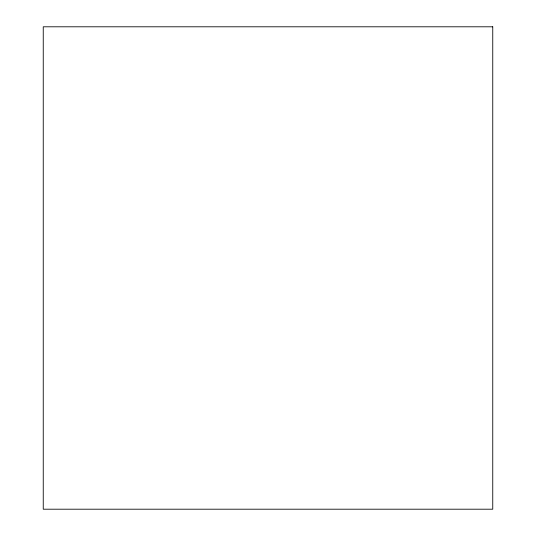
<?xml version="1.0" encoding="UTF-8"?>
<svg xmlns="http://www.w3.org/2000/svg" width="536" height="536" viewBox="0 0 536 536"><rect width="100%" height="100%" fill="white"/><g stroke="black" fill="none" stroke-linecap="round" stroke-linejoin="round"><path stroke-width="0.8" d="M492.752 26.8L43.248 26.8L43.248 509.2L492.752 509.2L492.752 26.8"/></g></svg>
